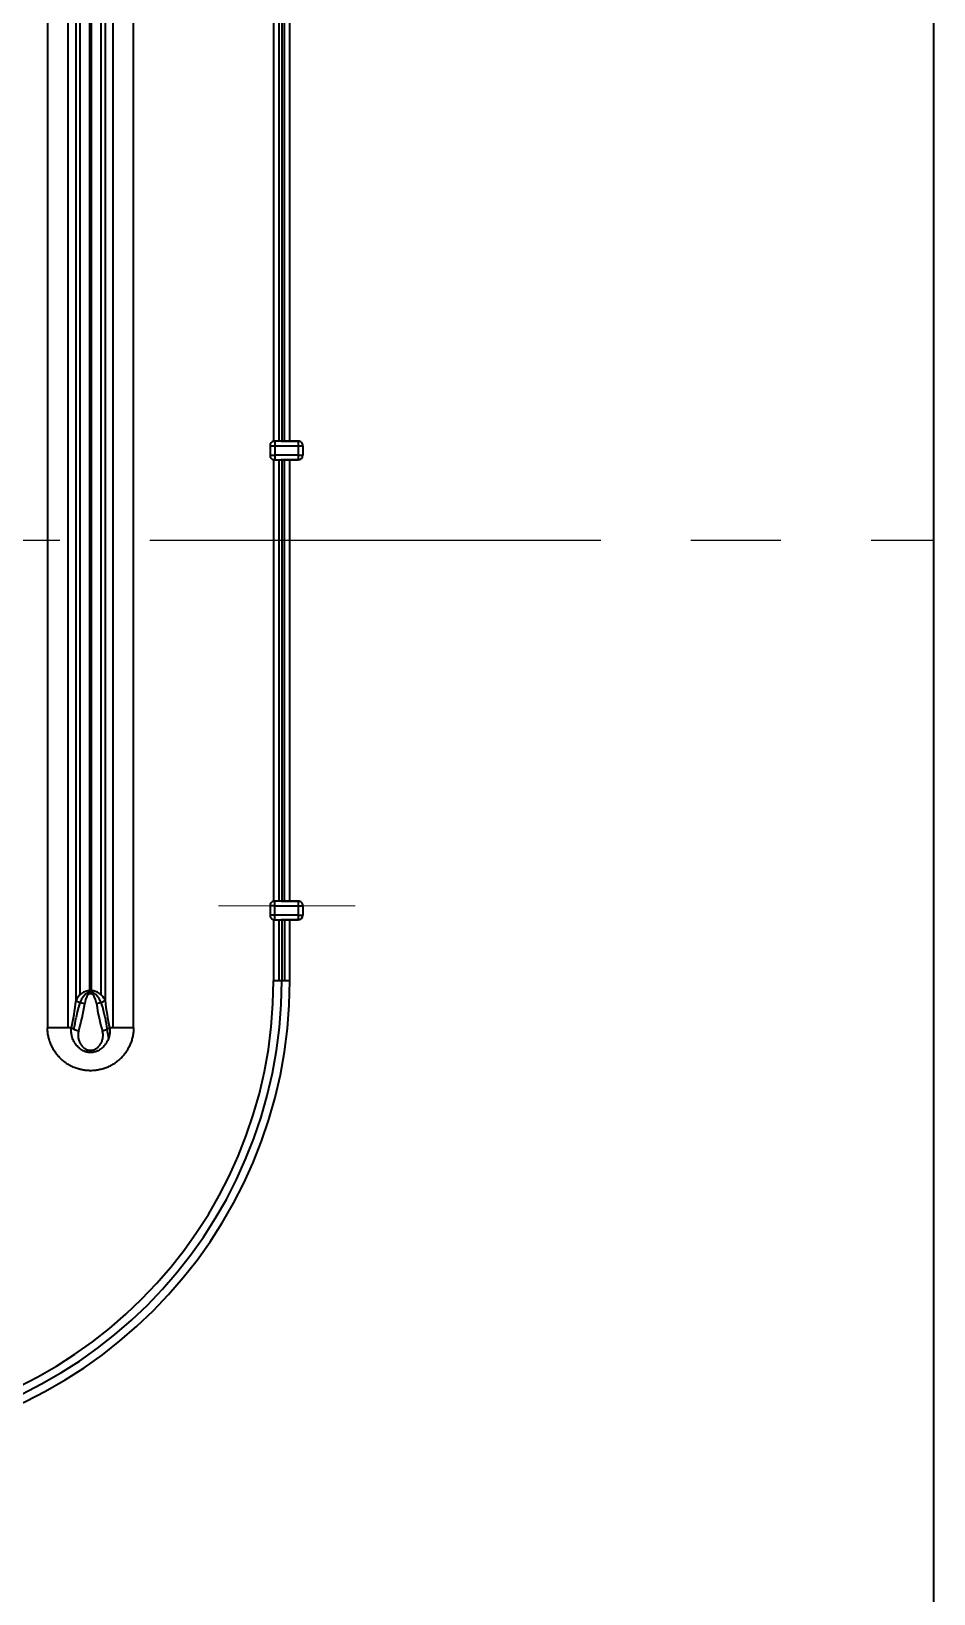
# Model space of a CAD drawing. Header units: millimetres. Extents: x -65 to 964, y 107 to 564.
# Drawn here: x 308.7 to 405.3, y 261.3 to 428.6 of the extents above; entities that cross this region are included whole.
import ezdxf

# ---------------------------------------------------------------- set-up
doc = ezdxf.new("R2010")
doc.units = ezdxf.units.MM
doc.linetypes.add('CENTER', pattern=[50.8, 31.75, -6.35, 6.35, -6.35])
doc.layers.add('1', color=7, linetype='Continuous', true_color=0xffffff)
doc.layers.add('10', color=7, linetype='Continuous', true_color=0xffffff)

msp = doc.modelspace()

# ---------------------------------------------------------------- linework, layer by layer
at = {"layer": '1', "color": 1, "linetype": 'CENTER', "ltscale": 1.52}
msp.add_line((-64.699, 374.131), (405.301, 374.131), dxfattribs=at)
at = {"layer": '1', "color": 1, "linetype": 'CENTER', "lineweight": 18}
msp.add_line((328.71, 334.989), (343.348, 334.989), dxfattribs=at)
at = {"layer": '10', "color": 7, "linetype": 'Continuous', "lineweight": 35}
for p, q in [((405.301, 239.994), (405.301, 479.806)), ((310.415, 467.649), (310.415, 321.924)), ((312.617, 321.924), (312.617, 467.649)), ((313.472, 324.856), (313.472, 467.649)), ((313.886, 467.649), (313.886, 325.457)), ((314.954, 325.879), (314.954, 467.649)), ((315.088, 467.649), (315.088, 325.879)), ((316.156, 325.457), (316.156, 467.649)), ((316.57, 467.649), (316.57, 324.856)), ((317.424, 467.649), (317.424, 321.924)), ((319.627, 321.924), (319.627, 467.649)), ((334.618, 431.986), (334.618, 384.722)), ((335.198, 384.736), (335.198, 431.971)), ((335.489, 431.971), (335.489, 384.736)), ((335.779, 384.736), (335.779, 431.971)), ((336.359, 384.736), (336.359, 431.971)), ((334.237, 384.236), (334.738, 384.236)), ((334.237, 384.236), (334.237, 383.227)), ((334.237, 383.227), (334.738, 383.227)), ((334.738, 384.736), (334.738, 384.236)), ((335.489, 384.736), (334.738, 384.736)), ((334.738, 384.236), (334.738, 383.227)), ((334.738, 384.236), (337.254, 384.236)), ((337.254, 383.227), (334.738, 383.227)), ((334.738, 383.227), (334.738, 382.726)), ((335.419, 384.736), (337.254, 384.736)), ((336.359, 384.736), (335.489, 384.736)), ((337.254, 384.736), (336.359, 384.736)), ((337.254, 384.234), (337.254, 383.229)), ((337.254, 383.23), (337.754, 383.23)), ((337.754, 384.235), (337.754, 383.23)), ((334.618, 382.741), (334.618, 335.477)), ((334.738, 382.726), (335.489, 382.726)), ((335.198, 335.491), (335.198, 382.726)), ((337.254, 382.726), (335.419, 382.726)), ((335.489, 382.726), (336.359, 382.726)), ((335.489, 382.726), (335.489, 335.491)), ((335.779, 335.491), (335.779, 382.726)), ((336.359, 382.726), (337.254, 382.726)), ((336.359, 335.491), (336.359, 382.726)), ((334.237, 334.991), (334.237, 333.982)), ((335.489, 335.491), (334.737, 335.491)), ((334.737, 333.982), (334.737, 334.989)), ((334.737, 334.989), (337.254, 334.989)), ((335.417, 335.491), (337.254, 335.491)), ((336.359, 335.491), (335.489, 335.491)), ((337.254, 335.491), (336.359, 335.491)), ((337.254, 334.989), (337.254, 333.984)), ((337.754, 334.99), (337.754, 333.985)), ((334.737, 333.982), (334.237, 333.982)), ((334.618, 333.496), (334.618, 326.949)), ((337.254, 333.982), (334.737, 333.982)), ((334.737, 333.481), (334.737, 333.982)), ((334.737, 333.481), (335.489, 333.481)), ((335.198, 326.949), (335.198, 333.481)), ((337.254, 333.481), (335.419, 333.481)), ((335.489, 333.481), (336.359, 333.481)), ((335.489, 333.481), (335.489, 326.949)), ((335.779, 333.481), (335.779, 326.949)), ((336.359, 333.481), (337.254, 333.481)), ((336.359, 326.949), (336.359, 333.481)), ((337.254, 333.985), (337.754, 333.985)), ((335.489, 326.949), (334.618, 326.949)), ((336.359, 326.949), (335.489, 326.949)), ((314.954, 325.879), (314.954, 325.537)), ((314.954, 325.879), (315.088, 325.879)), ((314.954, 325.702), (315.088, 325.702)), ((315.088, 325.537), (314.954, 325.537)), ((315.088, 325.537), (315.088, 325.879)), ((312.977, 321.924), (310.415, 321.924)), ((316.763, 321.75), (316.957, 320.81)), ((319.627, 321.924), (317.065, 321.924))]:
    msp.add_line(p, q, dxfattribs=at)
for centre, radius, start, end in [((334.738, 384.236), 0.501, 103.79031, 180), ((334.738, 383.227), 0.501, 180, 256.20969), ((337.254, 384.236), 0.5, 359.86411, 90.00548), ((337.254, 383.23), 0.5, 270.00992, 360), ((334.737, 334.991), 0.5, 103.72613, 180), ((337.254, 334.991), 0.5, 359.86407, 90.00548), ((334.737, 333.982), 0.501, 180, 256.2177), ((337.254, 333.985), 0.5, 270.00992, 360), ((286.378, 326.949), 49.981, 270, 0), ((286.378, 326.949), 49.11, 270, 0), ((286.378, 326.949), 48.24, 270, 0)]:
    msp.add_arc(centre, radius, start, end, dxfattribs=at)
for centre, major_axis, ratio, start_param, end_param in [((310.415, 329.455), (0, 11.859), 0.2796495, 4.0243891, 4.3141941), ((314.954, 324.208), (0, 1.67), 0.9626055, 0, 1.1726014), ((314.393, 324.856), (-0.988, 0.151), 0.3385342, 0.4247436, 1.622583), ((314.954, 321.284), (0, 4.418), 0.3639702, 0, 1.1693032), ((314.954, 323.866), (0, 1.67), 0.3639702, 0, 1.1726014), ((315.088, 324.208), (0, 1.67), 0.9626055, 5.1105839, 6.2831853), ((315.088, 321.284), (0, 4.418), 0.3639702, 5.1138459, 6.2831853), ((315.088, 323.866), (0, 1.67), 0.3639702, 5.1105839, 6.2831853), ((315.648, 324.856), (-0.988, -0.151), 0.3385342, 1.5190096, 2.7168491), ((319.627, 329.455), (0, 11.859), 0.2796495, 1.9689912, 2.2587962), ((310.415, 326.531), (0, 9.112), 0.3639702, 4.1622861, 4.3157932), ((310.415, 329.113), (0, 11.859), 0.3639702, 4.0243891, 4.3141941), ((319.627, 329.113), (0, 11.859), 0.3639702, 1.9689912, 2.2587962), ((319.627, 326.531), (0, 9.112), 0.3639702, 1.9674098, 2.1208992), ((313.749, 321.924), (-0.958, 0.287), 0.329256, 0.7375694, 1.668985), ((316.292, 321.924), (-0.958, -0.287), 0.329256, 1.4726076, 2.4040233)]:
    msp.add_ellipse(centre, major_axis=major_axis, ratio=ratio, start_param=start_param, end_param=end_param, dxfattribs=at)
for points in [[(334.618, 384.722), (334.658, 384.732), (334.697, 384.736), (334.738, 384.736)], [(334.738, 382.726), (334.697, 382.726), (334.658, 382.731), (334.618, 382.741)], [(334.618, 335.477), (334.657, 335.487), (334.697, 335.491), (334.737, 335.491)], [(334.737, 333.481), (334.697, 333.481), (334.657, 333.486), (334.618, 333.496)]]:
    msp.add_open_spline(points, degree=3, dxfattribs=at)
for points, knots in [([(337.254, 384.736), (337.254, 384.736), (337.254, 384.733), (337.254, 384.72), (337.254, 384.71), (337.254, 384.685), (337.254, 384.669), (337.254, 384.633), (337.254, 384.612), (337.254, 384.565), (337.254, 384.54), (337.254, 384.485), (337.254, 384.456), (337.254, 384.395), (337.254, 384.364), (337.254, 384.299), (337.254, 384.267), (337.254, 384.234)], [0, 0, 0, 0, 0.125, 0.125, 0.25, 0.25, 0.375, 0.375, 0.5, 0.5, 0.625, 0.625, 0.75, 0.75, 0.875, 0.875, 1, 1, 1, 1]), ([(337.254, 384.234), (337.258, 384.234), (337.265, 384.234), (337.277, 384.234), (337.288, 384.234), (337.299, 384.234), (337.31, 384.234), (337.321, 384.234), (337.332, 384.234), (337.343, 384.234), (337.355, 384.234), (337.366, 384.234), (337.377, 384.234), (337.388, 384.235), (337.399, 384.235), (337.41, 384.235), (337.421, 384.235), (337.432, 384.235), (337.443, 384.235), (337.454, 384.235), (337.466, 384.236), (337.477, 384.236), (337.488, 384.236), (337.499, 384.236), (337.51, 384.236), (337.521, 384.236), (337.532, 384.236), (337.543, 384.236), (337.553, 384.236), (337.564, 384.236), (337.575, 384.236), (337.585, 384.236), (337.595, 384.236), (337.605, 384.236), (337.613, 384.237), (337.622, 384.237), (337.631, 384.237), (337.64, 384.237), (337.649, 384.237), (337.658, 384.237), (337.667, 384.237), (337.676, 384.237), (337.684, 384.237), (337.692, 384.237), (337.7, 384.237), (337.708, 384.237), (337.715, 384.237), (337.722, 384.237), (337.729, 384.236), (337.734, 384.236), (337.74, 384.236), (337.744, 384.235), (337.748, 384.235), (337.751, 384.235), (337.753, 384.235), (337.754, 384.235), (337.754, 384.235)], [0, 0, 0, 0, 0.014675, 0.0292946, 0.0438737, 0.0584272, 0.0729701, 0.0875168, 0.1020817, 0.1166791, 0.1313226, 0.1460258, 0.1608018, 0.1756632, 0.1906224, 0.2056912, 0.2208809, 0.2362023, 0.2516659, 0.2672814, 0.2830582, 0.299005, 0.3151302, 0.3314414, 0.347946, 0.3646505, 0.3815612, 0.3986836, 0.4160231, 0.4335842, 0.4513711, 0.4693874, 0.4876365, 0.50329, 0.5195111, 0.5363088, 0.5536912, 0.5716658, 0.5902393, 0.6094174, 0.6292055, 0.6496079, 0.6706281, 0.6922688, 0.7145319, 0.7374182, 0.7609277, 0.7850593, 0.8098108, 0.835179, 0.8611595, 0.8877464, 0.9149329, 0.9427107, 0.9710701, 1, 1, 1, 1]), ([(337.254, 383.229), (337.254, 383.196), (337.254, 383.163), (337.254, 383.099), (337.254, 383.068), (337.254, 383.007), (337.254, 382.978), (337.254, 382.924), (337.254, 382.899), (337.254, 382.852), (337.254, 382.832), (337.254, 382.795), (337.254, 382.78), (337.254, 382.755), (337.254, 382.746), (337.254, 382.733), (337.254, 382.73), (337.254, 382.73)], [0, 0, 0, 0, 0.125, 0.125, 0.25, 0.25, 0.375, 0.375, 0.5, 0.5, 0.625, 0.625, 0.75, 0.75, 0.875, 0.875, 1, 1, 1, 1]), ([(334.737, 334.989), (334.704, 334.989), (334.671, 334.989), (334.607, 334.989), (334.576, 334.989), (334.515, 334.989), (334.486, 334.989), (334.432, 334.989), (334.406, 334.989), (334.36, 334.989), (334.339, 334.989), (334.303, 334.989), (334.287, 334.989), (334.262, 334.989), (334.253, 334.989), (334.24, 334.989), (334.237, 334.989), (334.237, 334.989)], [0, 0, 0, 0, 0.125, 0.125, 0.25, 0.25, 0.375, 0.375, 0.5, 0.5, 0.625, 0.625, 0.75, 0.75, 0.875, 0.875, 1, 1, 1, 1]), ([(334.737, 334.989), (334.737, 335.022), (334.737, 335.054), (334.737, 335.119), (334.737, 335.15), (334.737, 335.21), (334.737, 335.239), (334.737, 335.294), (334.737, 335.319), (334.737, 335.365), (334.737, 335.386), (334.737, 335.422), (334.737, 335.438), (334.737, 335.462), (334.737, 335.472), (334.737, 335.484), (334.737, 335.488), (334.737, 335.487)], [0, 0, 0, 0, 0.125, 0.125, 0.25, 0.25, 0.375, 0.375, 0.5, 0.5, 0.625, 0.625, 0.75, 0.75, 0.875, 0.875, 1, 1, 1, 1]), ([(337.254, 335.491), (337.254, 335.491), (337.254, 335.488), (337.254, 335.475), (337.254, 335.465), (337.254, 335.44), (337.254, 335.424), (337.254, 335.388), (337.254, 335.367), (337.254, 335.32), (337.254, 335.295), (337.254, 335.24), (337.254, 335.211), (337.254, 335.15), (337.254, 335.119), (337.254, 335.054), (337.254, 335.022), (337.254, 334.989)], [0, 0, 0, 0, 0.125, 0.125, 0.25, 0.25, 0.375, 0.375, 0.5, 0.5, 0.625, 0.625, 0.75, 0.75, 0.875, 0.875, 1, 1, 1, 1]), ([(337.254, 334.989), (337.258, 334.989), (337.265, 334.989), (337.277, 334.989), (337.288, 334.989), (337.299, 334.989), (337.31, 334.989), (337.321, 334.989), (337.332, 334.989), (337.343, 334.989), (337.355, 334.989), (337.366, 334.989), (337.377, 334.989), (337.388, 334.99), (337.399, 334.99), (337.41, 334.99), (337.421, 334.99), (337.432, 334.99), (337.443, 334.99), (337.454, 334.99), (337.466, 334.991), (337.477, 334.991), (337.488, 334.991), (337.499, 334.991), (337.51, 334.991), (337.521, 334.991), (337.532, 334.991), (337.543, 334.991), (337.553, 334.991), (337.564, 334.991), (337.575, 334.991), (337.585, 334.991), (337.595, 334.991), (337.605, 334.991), (337.613, 334.992), (337.622, 334.992), (337.631, 334.992), (337.64, 334.992), (337.649, 334.992), (337.658, 334.992), (337.667, 334.992), (337.676, 334.992), (337.684, 334.992), (337.692, 334.992), (337.7, 334.992), (337.708, 334.992), (337.715, 334.992), (337.722, 334.992), (337.729, 334.991), (337.734, 334.991), (337.74, 334.991), (337.744, 334.99), (337.748, 334.99), (337.751, 334.99), (337.753, 334.99), (337.754, 334.99), (337.754, 334.99)], [0, 0, 0, 0, 0.014675, 0.0292946, 0.0438737, 0.0584272, 0.0729701, 0.0875168, 0.1020818, 0.1166791, 0.1313226, 0.1460258, 0.1608018, 0.1756633, 0.1906225, 0.2056913, 0.2208809, 0.2362024, 0.2516659, 0.2672814, 0.2830582, 0.2990051, 0.3151303, 0.3314415, 0.347946, 0.3646506, 0.3815612, 0.3986837, 0.4160232, 0.4335843, 0.4513711, 0.4693875, 0.4876366, 0.5032901, 0.5195112, 0.5363089, 0.5536913, 0.5716659, 0.5902393, 0.6094175, 0.6292056, 0.649608, 0.6706281, 0.6922688, 0.7145319, 0.7374182, 0.7609277, 0.7850593, 0.8098109, 0.8351791, 0.8611595, 0.8877464, 0.9149329, 0.9427107, 0.9710701, 1, 1, 1, 1]), ([(337.254, 333.984), (337.254, 333.951), (337.254, 333.918), (337.254, 333.854), (337.254, 333.823), (337.254, 333.762), (337.254, 333.733), (337.254, 333.679), (337.254, 333.654), (337.254, 333.607), (337.254, 333.587), (337.254, 333.55), (337.254, 333.535), (337.254, 333.51), (337.254, 333.501), (337.254, 333.488), (337.254, 333.485), (337.254, 333.485)], [0, 0, 0, 0, 0.125, 0.125, 0.25, 0.25, 0.375, 0.375, 0.5, 0.5, 0.625, 0.625, 0.75, 0.75, 0.875, 0.875, 1, 1, 1, 1]), ([(319.627, 321.924), (319.627, 321.772), (319.612, 321.469), (319.567, 321.17), (319.523, 320.947), (319.506, 320.873), (319.469, 320.726), (319.449, 320.653), (319.383, 320.437), (319.281, 320.155), (319.153, 319.884), (319.046, 319.684), (319.009, 319.619), (318.951, 319.521), (318.931, 319.489), (318.89, 319.425), (318.787, 319.266), (318.585, 318.994), (318.383, 318.772), (318.171, 318.56), (318.059, 318.459), (317.912, 318.338), (317.883, 318.315), (317.823, 318.268), (317.732, 318.199), (317.64, 318.134), (317.452, 318.009), (317.195, 317.855), (316.923, 317.726), (316.714, 317.64), (316.644, 317.613), (316.537, 317.574), (316.501, 317.562), (316.429, 317.538), (316.393, 317.527), (316.212, 317.472), (315.92, 317.399), (315.624, 317.355), (315.324, 317.325), (315.174, 317.318), (314.87, 317.318), (314.719, 317.325), (314.418, 317.355), (314.269, 317.377), (314.047, 317.421), (313.973, 317.438), (313.863, 317.466), (313.826, 317.475), (313.753, 317.496), (313.716, 317.506), (313.535, 317.561), (313.252, 317.663), (312.981, 317.791), (312.716, 317.933), (312.587, 318.01), (312.429, 318.116), (312.398, 318.137), (312.336, 318.181), (312.244, 318.247), (312.155, 318.317), (311.981, 318.46), (311.759, 318.662), (311.557, 318.884), (311.413, 319.059), (311.366, 319.119), (311.276, 319.241), (311.232, 319.303), (311.106, 319.491), (310.952, 319.749), (310.824, 320.02), (310.737, 320.228), (310.697, 320.334), (310.66, 320.441), (310.636, 320.513), (310.624, 320.549), (310.569, 320.731), (310.532, 320.877), (310.474, 321.173), (310.452, 321.321), (310.422, 321.621), (310.415, 321.772), (310.415, 321.924)], [0, 0, 0, 0, 0.03125, 0.0625, 0.0625, 0.078125, 0.078125, 0.09375, 0.09375, 0.125, 0.15625, 0.15625, 0.171875, 0.171875, 0.1796875, 0.1796875, 0.1875, 0.21875, 0.25, 0.25, 0.28125, 0.28125, 0.2890625, 0.2890625, 0.296875, 0.3125, 0.3125, 0.34375, 0.375, 0.375, 0.390625, 0.390625, 0.3984375, 0.3984375, 0.40625, 0.40625, 0.4375, 0.46875, 0.46875, 0.5, 0.5, 0.53125, 0.53125, 0.5625, 0.5625, 0.578125, 0.578125, 0.5859375, 0.5859375, 0.59375, 0.59375, 0.625, 0.65625, 0.65625, 0.6875, 0.6875, 0.6953125, 0.6953125, 0.703125, 0.71875, 0.71875, 0.75, 0.78125, 0.78125, 0.796875, 0.796875, 0.8125, 0.8125, 0.84375, 0.875, 0.875, 0.890625, 0.8984375, 0.8984375, 0.90625, 0.90625, 0.9375, 0.9375, 0.96875, 0.96875, 1, 1, 1, 1]), ([(317.065, 321.924), (317.076, 321.846), (317.083, 321.768), (317.089, 321.612), (317.088, 321.457), (317.072, 321.303), (317.054, 321.187), (317.043, 321.13), (317.031, 321.073), (317.022, 321.034), (317.017, 321.015), (316.993, 320.92), (316.947, 320.771), (316.858, 320.556), (316.786, 320.418), (316.726, 320.317), (316.706, 320.284), (316.663, 320.218), (316.64, 320.185), (316.571, 320.09), (316.523, 320.03), (316.42, 319.913), (316.366, 319.857), (316.251, 319.751), (316.191, 319.701), (316.112, 319.641), (316.096, 319.629), (316.064, 319.606), (316.015, 319.573), (315.965, 319.541), (315.862, 319.481), (315.792, 319.445), (315.701, 319.405), (315.683, 319.397), (315.646, 319.383), (315.627, 319.375), (315.571, 319.355), (315.533, 319.343), (315.418, 319.309), (315.341, 319.292), (315.222, 319.275), (315.182, 319.27), (315.102, 319.265), (315.062, 319.263), (314.942, 319.263), (314.863, 319.269), (314.764, 319.283), (314.744, 319.286), (314.704, 319.293), (314.646, 319.305), (314.549, 319.329), (314.454, 319.36), (314.398, 319.381), (314.361, 319.396), (314.343, 319.404), (314.252, 319.444), (314.181, 319.48), (314.045, 319.56), (313.98, 319.604), (313.9, 319.663), (313.885, 319.675), (313.854, 319.699), (313.838, 319.712), (313.793, 319.75), (313.763, 319.776), (313.677, 319.856), (313.622, 319.912), (313.519, 320.029), (313.47, 320.09), (313.401, 320.185), (313.379, 320.217), (313.336, 320.283), (313.315, 320.316), (313.256, 320.418), (313.183, 320.556), (313.124, 320.699), (313.084, 320.809), (313.066, 320.865), (313.049, 320.921), (313.038, 320.959), (313.033, 320.978), (313.009, 321.073), (312.978, 321.226), (312.953, 321.457), (312.952, 321.612), (312.958, 321.768), (312.965, 321.846), (312.977, 321.924)], [0, 0, 0, 0, 0.03125, 0.03125, 0.0625, 0.09375, 0.09375, 0.109375, 0.1171875, 0.1171875, 0.125, 0.125, 0.15625, 0.1875, 0.21875, 0.21875, 0.234375, 0.234375, 0.25, 0.25, 0.28125, 0.28125, 0.3125, 0.3125, 0.34375, 0.34375, 0.3515625, 0.3515625, 0.359375, 0.375, 0.375, 0.40625, 0.40625, 0.4140625, 0.4140625, 0.421875, 0.421875, 0.4375, 0.4375, 0.46875, 0.46875, 0.484375, 0.484375, 0.5, 0.5, 0.53125, 0.53125, 0.5390625, 0.5390625, 0.546875, 0.5625, 0.578125, 0.5859375, 0.5859375, 0.59375, 0.59375, 0.625, 0.625, 0.65625, 0.65625, 0.6640625, 0.6640625, 0.671875, 0.671875, 0.6875, 0.6875, 0.71875, 0.71875, 0.75, 0.75, 0.765625, 0.765625, 0.78125, 0.78125, 0.8125, 0.84375, 0.84375, 0.859375, 0.8671875, 0.8671875, 0.875, 0.875, 0.90625, 0.9375, 0.96875, 0.96875, 1, 1, 1, 1]), ([(313.749, 321.582), (313.733, 321.527), (313.719, 321.471), (313.699, 321.36), (313.684, 321.248), (313.68, 321.136), (313.682, 321.051), (313.683, 321.023), (313.687, 320.966), (313.689, 320.937), (313.706, 320.796), (313.729, 320.685), (313.781, 320.522), (313.801, 320.469), (313.835, 320.389), (313.847, 320.363), (313.872, 320.311), (313.885, 320.285), (313.926, 320.21), (313.956, 320.161), (314.021, 320.066), (314.056, 320.02), (314.113, 319.954), (314.133, 319.932), (314.173, 319.889), (314.194, 319.869), (314.258, 319.809), (314.304, 319.771), (314.399, 319.702), (314.449, 319.67), (314.555, 319.613), (314.61, 319.589), (314.695, 319.559), (314.724, 319.55), (314.768, 319.539), (314.783, 319.535), (314.812, 319.529), (314.827, 319.526), (314.902, 319.513), (314.962, 319.508), (315.052, 319.508), (315.083, 319.509), (315.143, 319.515), (315.173, 319.519), (315.263, 319.535), (315.321, 319.55), (315.406, 319.58), (315.434, 319.591), (315.489, 319.616), (315.516, 319.629), (315.595, 319.672), (315.645, 319.704), (315.74, 319.773), (315.785, 319.811), (315.839, 319.861), (315.85, 319.871), (315.871, 319.892), (315.901, 319.924), (315.93, 319.956), (315.987, 320.022), (316.021, 320.068), (316.086, 320.162), (316.116, 320.211), (316.157, 320.287), (316.17, 320.312), (316.195, 320.364), (316.207, 320.39), (316.241, 320.469), (316.261, 320.523), (316.312, 320.685), (316.336, 320.796), (316.352, 320.937), (316.355, 320.965), (316.359, 321.022), (316.36, 321.051), (316.361, 321.136), (316.358, 321.249), (316.343, 321.36), (316.322, 321.471), (316.309, 321.527), (316.292, 321.582)], [0, 0, 0, 0, 0.03125, 0.03125, 0.0625, 0.09375, 0.09375, 0.109375, 0.109375, 0.125, 0.125, 0.1875, 0.1875, 0.21875, 0.21875, 0.234375, 0.234375, 0.25, 0.25, 0.28125, 0.28125, 0.3125, 0.3125, 0.328125, 0.328125, 0.34375, 0.34375, 0.375, 0.375, 0.40625, 0.40625, 0.4375, 0.4375, 0.453125, 0.453125, 0.4609375, 0.4609375, 0.46875, 0.46875, 0.5, 0.5, 0.515625, 0.515625, 0.53125, 0.53125, 0.5625, 0.5625, 0.578125, 0.578125, 0.59375, 0.59375, 0.625, 0.625, 0.65625, 0.65625, 0.6640625, 0.6640625, 0.671875, 0.6875, 0.6875, 0.71875, 0.71875, 0.75, 0.75, 0.765625, 0.765625, 0.78125, 0.78125, 0.8125, 0.8125, 0.875, 0.875, 0.890625, 0.890625, 0.90625, 0.90625, 0.9375, 0.96875, 0.96875, 1, 1, 1, 1])]:
    msp.add_open_spline(points, degree=3, knots=knots, dxfattribs=at)

doc.saveas('drawing.dxf')
